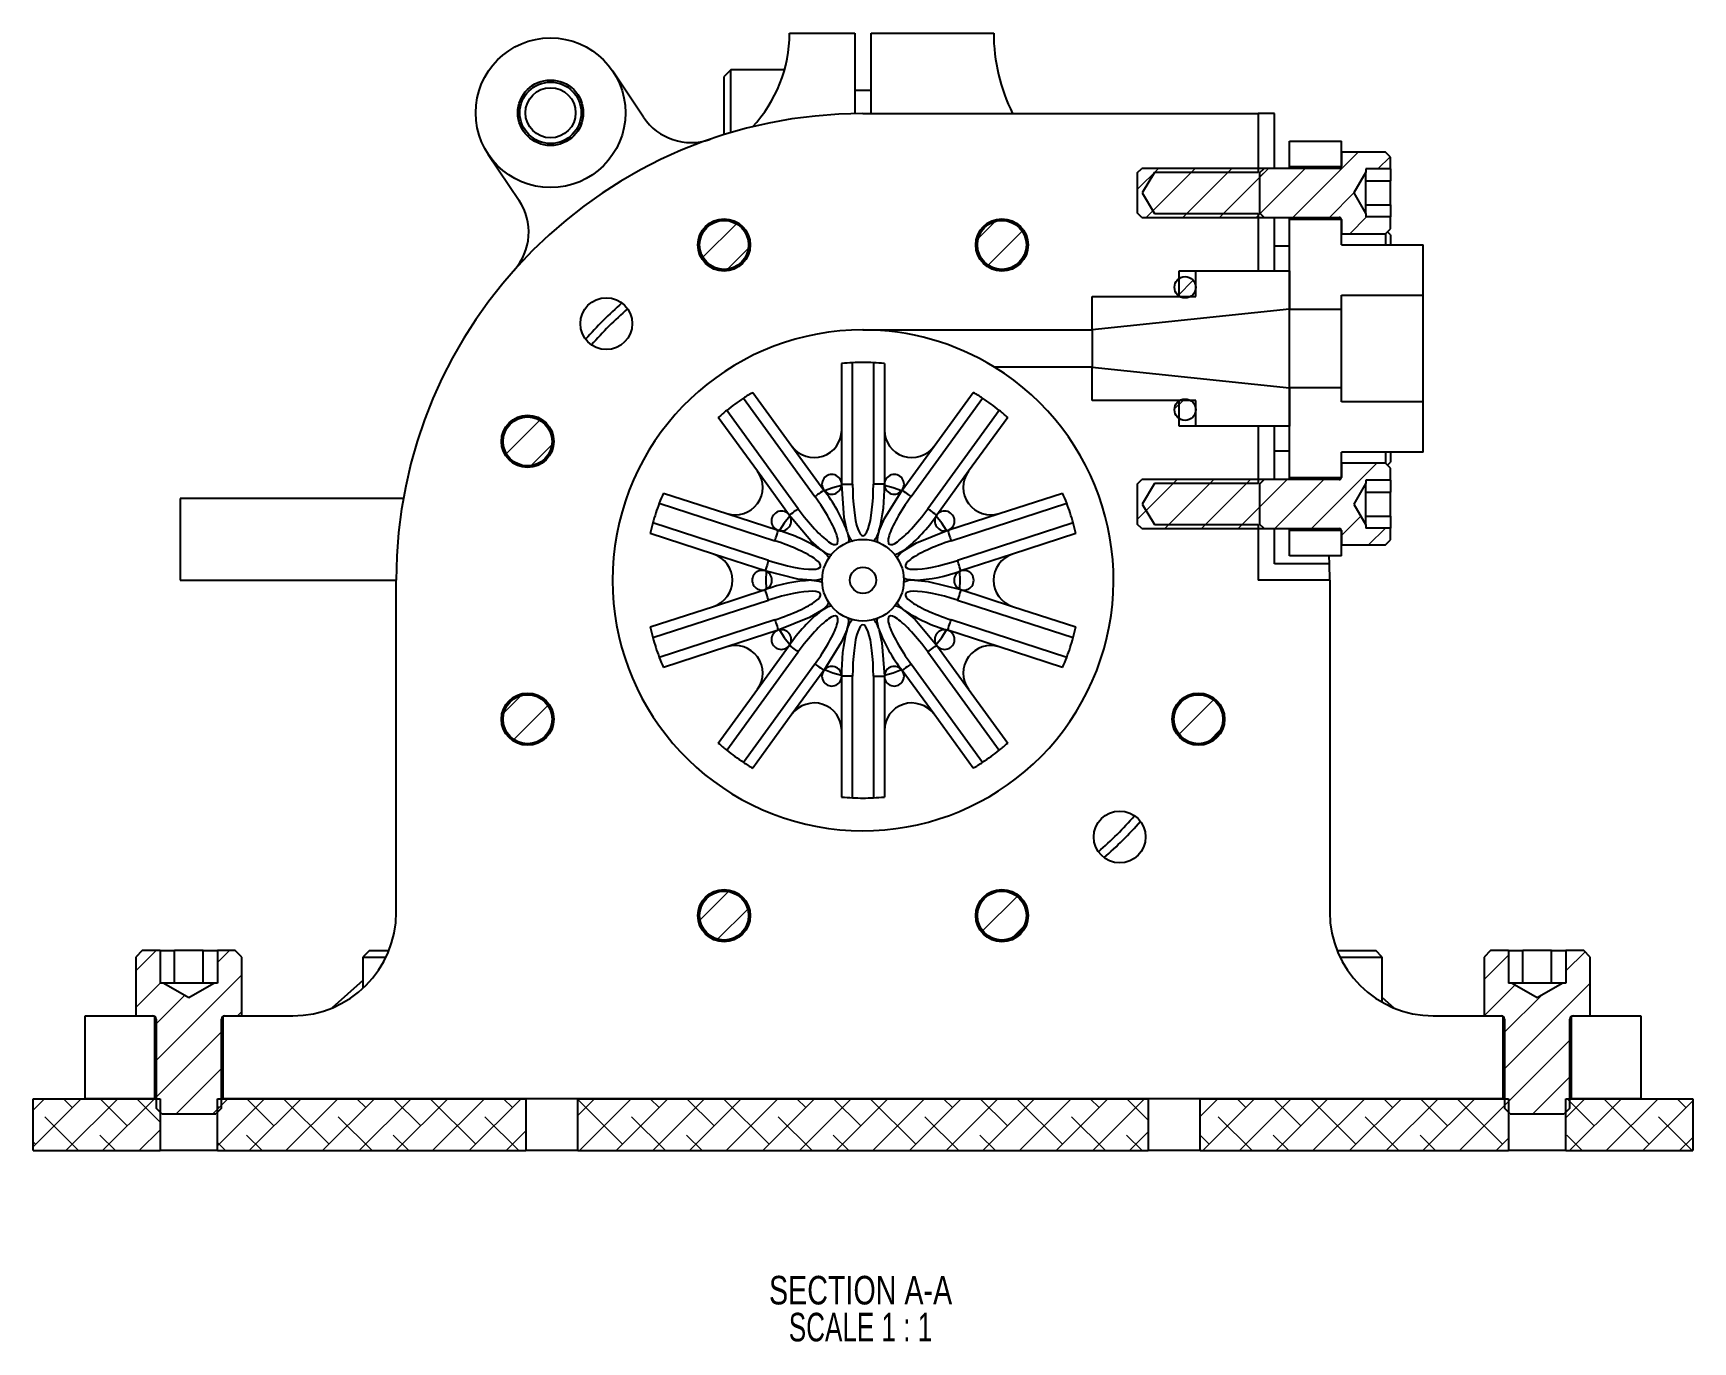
# Model space of a CAD drawing. Header units: inches. Extents: x -0.1 to 12.3, y 0.9 to 7.2.
# Drawn here: x 4.32 to 12.32, y 0.9 to 7.21 of the extents above; entities that cross this region are included whole.
import ezdxf

# ---------------------------------------------------------------- set-up
doc = ezdxf.new("R2010")
doc.units = ezdxf.units.IN
doc.header["$MEASUREMENT"] = 0
doc.styles.add('SLDTEXTSTYLE0', font='TXT', dxfattribs={"width": 0.75})
doc.styles.add('SLDTEXTSTYLE1', font='TXT', dxfattribs={"width": 0.681818})

# ---------------------------------------------------------------- blocks, each defined once
blk = doc.blocks.new('SW_NOTE_0')
at = {"color": 0, "linetype": 'Continuous', "lineweight": 18, "char_height": 0.137795, "attachment_point": 2}
for s, insert, style in [('SECTION A-A', (0.5576, 0.1776), 'SLDTEXTSTYLE0'), ('SCALE 1 : 1', (0.5571, -0.0005), 'SLDTEXTSTYLE1')]:
    blk.add_mtext(s, dxfattribs=dict(at, insert=insert, style=style))

msp = doc.modelspace()

# ---------------------------------------------------------------- hatches: boundary and pattern name
at = {"linetype": 'Continuous', "lineweight": 18}
h = msp.add_hatch(dxfattribs=at)
h.set_pattern_fill('ANSI31', style=0)
edge = h.paths.add_edge_path(flags=0)
edge.add_line((10.8378, 6.2462), (10.8615, 6.2698))
edge.add_line((10.8615, 6.2698), (10.8615, 6.3275))
edge.add_line((10.8615, 6.3275), (10.7433, 6.3275))
edge.add_line((10.7433, 6.3275), (10.7433, 6.343))
edge.add_line((10.7433, 6.343), (10.6856, 6.4431))
edge.add_line((10.6856, 6.4431), (10.7433, 6.5432))
edge.add_line((10.7433, 6.5432), (10.7433, 6.5586))
edge.add_line((10.7433, 6.5586), (10.8615, 6.5586))
edge.add_line((10.8615, 6.5586), (10.8615, 6.6163))
edge.add_line((10.8615, 6.6163), (10.8378, 6.6399))
edge.add_line((10.8378, 6.6399), (10.6252, 6.6399))
edge.add_line((10.6252, 6.6399), (10.6252, 6.571))
edge.add_arc((10.6154, 6.571), 0.00984, 270, 360, ccw=False)
edge.add_line((10.6154, 6.5612), (9.6628, 6.5612))
edge.add_line((9.6628, 6.5612), (9.641, 6.5394))
edge.add_line((9.641, 6.5394), (9.641, 6.3468))
edge.add_line((9.641, 6.3468), (9.6628, 6.325))
edge.add_line((9.6628, 6.325), (10.6154, 6.325))
edge.add_arc((10.6154, 6.3151), 0.00984, 0, 90, ccw=False)
edge.add_line((10.6252, 6.3151), (10.6252, 6.2462))
edge.add_line((10.6252, 6.2462), (10.8378, 6.2462))
h = msp.add_hatch(dxfattribs=at)
h.set_pattern_fill('ANSI31', style=0)
edge = h.paths.add_edge_path(flags=0)
edge.add_line((10.8378, 6.2462), (10.8615, 6.2698))
edge.add_line((10.8615, 6.2698), (10.8615, 6.3275))
edge.add_line((10.8615, 6.3275), (10.7433, 6.3275))
edge.add_line((10.7433, 6.3275), (10.7433, 6.343))
edge.add_line((10.7433, 6.343), (10.6856, 6.4431))
edge.add_line((10.6856, 6.4431), (10.7433, 6.5432))
edge.add_line((10.7433, 6.5432), (10.7433, 6.5586))
edge.add_line((10.7433, 6.5586), (10.8615, 6.5586))
edge.add_line((10.8615, 6.5586), (10.8615, 6.6163))
edge.add_line((10.8615, 6.6163), (10.8378, 6.6399))
edge.add_line((10.8378, 6.6399), (10.6252, 6.6399))
edge.add_line((10.6252, 6.6399), (10.6252, 6.571))
edge.add_arc((10.6154, 6.571), 0.00984, 270, 360, ccw=False)
edge.add_line((10.6154, 6.5612), (10.2534, 6.5612))
edge.add_line((10.2534, 6.5612), (10.2315, 6.5394))
edge.add_line((10.2315, 6.5394), (10.2315, 6.3468))
edge.add_line((10.2315, 6.3468), (10.2534, 6.325))
edge.add_line((10.2534, 6.325), (10.6154, 6.325))
edge.add_arc((10.6154, 6.3151), 0.00984, 0, 90, ccw=False)
edge.add_line((10.6252, 6.3151), (10.6252, 6.2462))
edge.add_line((10.6252, 6.2462), (10.8378, 6.2462))
h = msp.add_hatch(dxfattribs=at)
h.set_pattern_fill('ANSI31', style=0)
edge = h.paths.add_edge_path(flags=0)
edge.add_arc((7.6497, 6.1924), 0.1181, 0, 360)
h = msp.add_hatch(dxfattribs=at)
h.set_pattern_fill('ANSI31', style=0)
edge = h.paths.add_edge_path(flags=0)
edge.add_arc((8.9891, 6.1924), 0.1181, 0, 360)
h = msp.add_hatch(dxfattribs=at)
h.set_pattern_fill('ANSI31', style=0)
edge = h.paths.add_edge_path(flags=0)
edge.add_arc((9.8723, 5.9881), 0.0515, 0, 360)
h = msp.add_hatch(dxfattribs=at)
h.set_pattern_fill('ANSI31', style=0)
edge = h.paths.add_edge_path(flags=0)
edge.add_arc((9.8723, 5.3981), 0.0515, 0, 360)
h = msp.add_hatch(dxfattribs=at)
h.set_pattern_fill('ANSI31', style=0)
edge = h.paths.add_edge_path(flags=0)
edge.add_arc((6.7026, 5.2453), 0.1181, 0, 360)
h = msp.add_hatch(dxfattribs=at)
h.set_pattern_fill('ANSI31', style=0)
edge = h.paths.add_edge_path(flags=0)
edge.add_line((10.8378, 4.7462), (10.8615, 4.7698))
edge.add_line((10.8615, 4.7698), (10.8615, 4.8275))
edge.add_line((10.8615, 4.8275), (10.7433, 4.8275))
edge.add_line((10.7433, 4.8275), (10.7433, 4.843))
edge.add_line((10.7433, 4.843), (10.6856, 4.9431))
edge.add_line((10.6856, 4.9431), (10.7433, 5.0432))
edge.add_line((10.7433, 5.0432), (10.7433, 5.0586))
edge.add_line((10.7433, 5.0586), (10.8615, 5.0586))
edge.add_line((10.8615, 5.0586), (10.8615, 5.1163))
edge.add_line((10.8615, 5.1163), (10.8378, 5.1399))
edge.add_line((10.8378, 5.1399), (10.6252, 5.1399))
edge.add_line((10.6252, 5.1399), (10.6252, 5.071))
edge.add_arc((10.6154, 5.071), 0.00984, 270, 360, ccw=False)
edge.add_line((10.6154, 5.0612), (9.6628, 5.0612))
edge.add_line((9.6628, 5.0612), (9.641, 5.0394))
edge.add_line((9.641, 5.0394), (9.641, 4.8468))
edge.add_line((9.641, 4.8468), (9.6628, 4.825))
edge.add_line((9.6628, 4.825), (10.6154, 4.825))
edge.add_arc((10.6154, 4.8151), 0.00984, 0, 90, ccw=False)
edge.add_line((10.6252, 4.8151), (10.6252, 4.7462))
edge.add_line((10.6252, 4.7462), (10.8378, 4.7462))
h = msp.add_hatch(dxfattribs=at)
h.set_pattern_fill('ANSI31', style=0)
edge = h.paths.add_edge_path(flags=0)
edge.add_line((10.8378, 4.7462), (10.8615, 4.7698))
edge.add_line((10.8615, 4.7698), (10.8615, 4.8275))
edge.add_line((10.8615, 4.8275), (10.7433, 4.8275))
edge.add_line((10.7433, 4.8275), (10.7433, 4.843))
edge.add_line((10.7433, 4.843), (10.6856, 4.9431))
edge.add_line((10.6856, 4.9431), (10.7433, 5.0432))
edge.add_line((10.7433, 5.0432), (10.7433, 5.0586))
edge.add_line((10.7433, 5.0586), (10.8615, 5.0586))
edge.add_line((10.8615, 5.0586), (10.8615, 5.1163))
edge.add_line((10.8615, 5.1163), (10.8378, 5.1399))
edge.add_line((10.8378, 5.1399), (10.6252, 5.1399))
edge.add_line((10.6252, 5.1399), (10.6252, 5.071))
edge.add_arc((10.6154, 5.071), 0.00984, 270, 360, ccw=False)
edge.add_line((10.6154, 5.0612), (10.2534, 5.0612))
edge.add_line((10.2534, 5.0612), (10.2315, 5.0394))
edge.add_line((10.2315, 5.0394), (10.2315, 4.8468))
edge.add_line((10.2315, 4.8468), (10.2534, 4.825))
edge.add_line((10.2534, 4.825), (10.6154, 4.825))
edge.add_arc((10.6154, 4.8151), 0.00984, 0, 90, ccw=False)
edge.add_line((10.6252, 4.8151), (10.6252, 4.7462))
edge.add_line((10.6252, 4.7462), (10.8378, 4.7462))
h = msp.add_hatch(dxfattribs=at)
h.set_pattern_fill('ANSI31', style=0)
edge = h.paths.add_edge_path(flags=0)
edge.add_arc((6.7026, 3.9059), 0.1181, 0, 360)
h = msp.add_hatch(dxfattribs=at)
h.set_pattern_fill('ANSI31', style=0)
edge = h.paths.add_edge_path(flags=0)
edge.add_arc((9.9362, 3.9059), 0.1181, 0, 360)
h = msp.add_hatch(dxfattribs=at)
h.set_pattern_fill('ANSI31', style=0)
edge = h.paths.add_edge_path(flags=0)
edge.add_arc((7.6497, 2.9588), 0.1181, 0, 360)
h = msp.add_hatch(dxfattribs=at)
h.set_pattern_fill('ANSI31', style=0)
edge = h.paths.add_edge_path(flags=0)
edge.add_arc((8.9891, 2.9588), 0.1181, 0, 360)
h = msp.add_hatch(dxfattribs=at)
h.set_pattern_fill('ANSI31', style=0)
edge = h.paths.add_edge_path(flags=0)
edge.add_line((5.3253, 2.759), (5.2938, 2.7905))
edge.add_line((5.2938, 2.7905), (5.208, 2.7905))
edge.add_line((5.208, 2.7905), (5.208, 2.6331))
edge.add_line((5.208, 2.6331), (5.1894, 2.6331))
edge.add_line((5.1894, 2.6331), (5.0694, 2.5638))
edge.add_line((5.0694, 2.5638), (4.9494, 2.6331))
edge.add_line((4.9494, 2.6331), (4.9309, 2.6331))
edge.add_line((4.9309, 2.6331), (4.9309, 2.7905))
edge.add_line((4.9309, 2.7905), (4.845, 2.7905))
edge.add_line((4.845, 2.7905), (4.8135, 2.759))
edge.add_line((4.8135, 2.759), (4.8135, 2.4756))
edge.add_line((4.8135, 2.4756), (4.8962, 2.4756))
edge.add_arc((4.8962, 2.4598), 0.0157, 0, 90, ccw=False)
edge.add_line((4.9119, 2.4598), (4.9119, 2.0303))
edge.add_line((4.9119, 2.0303), (4.9391, 2.0031))
edge.add_line((4.9391, 2.0031), (5.1997, 2.0031))
edge.add_line((5.1997, 2.0031), (5.2269, 2.0303))
edge.add_line((5.2269, 2.0303), (5.2269, 2.4598))
edge.add_arc((5.2427, 2.4598), 0.0157, 90, 180, ccw=False)
edge.add_line((5.2427, 2.4756), (5.3253, 2.4756))
edge.add_line((5.3253, 2.4756), (5.3253, 2.759))
h = msp.add_hatch(dxfattribs=at)
h.set_pattern_fill('ANSI31', style=0)
edge = h.paths.add_edge_path(flags=0)
edge.add_line((11.8253, 2.759), (11.7938, 2.7905))
edge.add_line((11.7938, 2.7905), (11.708, 2.7905))
edge.add_line((11.708, 2.7905), (11.708, 2.6331))
edge.add_line((11.708, 2.6331), (11.6894, 2.6331))
edge.add_line((11.6894, 2.6331), (11.5694, 2.5638))
edge.add_line((11.5694, 2.5638), (11.4494, 2.6331))
edge.add_line((11.4494, 2.6331), (11.4309, 2.6331))
edge.add_line((11.4309, 2.6331), (11.4309, 2.7905))
edge.add_line((11.4309, 2.7905), (11.345, 2.7905))
edge.add_line((11.345, 2.7905), (11.3135, 2.759))
edge.add_line((11.3135, 2.759), (11.3135, 2.4756))
edge.add_line((11.3135, 2.4756), (11.3962, 2.4756))
edge.add_arc((11.3962, 2.4598), 0.0157, 0, 90, ccw=False)
edge.add_line((11.4119, 2.4598), (11.4119, 2.0303))
edge.add_line((11.4119, 2.0303), (11.4391, 2.0031))
edge.add_line((11.4391, 2.0031), (11.6997, 2.0031))
edge.add_line((11.6997, 2.0031), (11.7269, 2.0303))
edge.add_line((11.7269, 2.0303), (11.7269, 2.4598))
edge.add_arc((11.7427, 2.4598), 0.0157, 90, 180, ccw=False)
edge.add_line((11.7427, 2.4756), (11.8253, 2.4756))
edge.add_line((11.8253, 2.4756), (11.8253, 2.759))
h = msp.add_hatch(dxfattribs=at)
h.set_pattern_fill('ANSI38', style=0)
h.paths.add_polyline_path([(4.3194, 2.0756), (4.3194, 1.8256), (4.9316, 1.8256), (4.9316, 2.0756)], flags=0)
h = msp.add_hatch(dxfattribs=at)
h.set_pattern_fill('ANSI38', style=0)
h.paths.add_polyline_path([(6.6944, 1.8256), (6.6944, 2.0756), (5.2072, 2.0756), (5.2072, 1.8256)], flags=0)
h = msp.add_hatch(dxfattribs=at)
h.set_pattern_fill('ANSI38', style=0)
h.paths.add_polyline_path([(9.6944, 1.8256), (9.6944, 2.0756), (6.9444, 2.0756), (6.9444, 1.8256)], flags=0)
h = msp.add_hatch(dxfattribs=at)
h.set_pattern_fill('ANSI38', style=0)
h.paths.add_polyline_path([(9.9444, 2.0756), (9.9444, 1.8256), (11.4316, 1.8256), (11.4316, 2.0756)], flags=0)
h = msp.add_hatch(dxfattribs=at)
h.set_pattern_fill('ANSI38', style=0)
h.paths.add_polyline_path([(12.3194, 1.8256), (12.3194, 2.0756), (11.7072, 2.0756), (11.7072, 1.8256)], flags=0)

# ---------------------------------------------------------------- linework, layer by layer
at = {"color": 7, "linetype": 'Continuous', "lineweight": 25}
for p, q in [((7.9651, 7.2134), (8.2801, 7.2134)), ((8.2801, 7.2134), (8.2801, 6.8252)), ((8.3588, 6.8256), (8.3588, 7.2134)), ((8.3588, 7.2134), (8.9494, 7.2134)), ((7.2617, 6.8083), (7.1134, 7.0301)), ((7.6817, 7.036), (7.6502, 7.0045)), ((7.6502, 6.7801), (7.6502, 7.0045)), ((7.9409, 7.036), (7.6817, 7.036)), ((7.6817, 6.7333), (7.6817, 7.036)), ((8.3588, 6.9376), (8.2801, 6.9376)), ((8.3194, 6.8256), (10.2238, 6.8256)), ((10.2238, 6.8256), (10.2238, 6.5415)), ((10.3025, 6.8256), (10.2238, 6.8256)), ((10.3025, 6.5612), (10.3025, 6.8256)), ((7.6502, 6.7237), (7.6502, 6.7801)), ((10.3752, 6.6931), (10.6252, 6.6931)), ((10.3752, 6.5691), (10.3752, 6.6931)), ((10.6252, 6.5691), (10.6252, 6.6931)), ((6.5132, 6.6291), (6.6615, 6.4072)), ((9.641, 6.5394), (9.6628, 6.5612)), ((10.6154, 6.5612), (9.6628, 6.5612)), ((10.2315, 6.5394), (10.2534, 6.5612)), ((10.6154, 6.5612), (10.2534, 6.5612)), ((10.6252, 6.5691), (10.3752, 6.5691)), ((10.3752, 6.5612), (10.3752, 6.5691)), ((10.6252, 6.6399), (10.6252, 6.571)), ((10.8378, 6.6399), (10.6252, 6.6399)), ((10.8615, 6.6163), (10.8378, 6.6399)), ((10.8615, 6.5586), (10.8615, 6.6163)), ((9.641, 6.5394), (9.641, 6.3468)), ((9.7238, 6.5415), (9.6647, 6.4431)), ((10.2238, 6.5415), (9.7238, 6.5415)), ((10.2315, 6.5394), (10.2315, 6.3468)), ((10.7433, 6.5432), (10.6856, 6.4431)), ((10.8615, 6.5586), (10.7433, 6.5586)), ((10.7433, 6.5586), (10.7433, 6.5432)), ((10.7433, 6.5297), (10.7433, 6.5432)), ((10.7433, 6.4431), (10.7433, 6.5297)), ((10.7433, 6.5009), (10.8615, 6.5009)), ((10.8615, 6.5586), (10.8615, 6.5009)), ((10.8615, 6.3853), (10.8615, 6.5009)), ((9.6647, 6.4431), (9.7238, 6.3447)), ((10.6856, 6.4431), (10.7433, 6.343)), ((10.7433, 6.3564), (10.7433, 6.4431)), ((9.6628, 6.325), (9.641, 6.3468)), ((9.6628, 6.325), (10.6154, 6.325)), ((9.7238, 6.3447), (10.2238, 6.3447)), ((10.2238, 6.3447), (10.2238, 6.0681)), ((10.2534, 6.325), (10.2315, 6.3468)), ((10.2534, 6.325), (10.6154, 6.325)), ((10.3025, 6.0681), (10.3025, 6.325)), ((10.3752, 6.3171), (10.3752, 6.325)), ((10.7433, 6.3853), (10.8615, 6.3853)), ((10.7433, 6.343), (10.7433, 6.3564)), ((10.7433, 6.343), (10.7433, 6.3275)), ((10.8615, 6.3275), (10.7433, 6.3275)), ((10.8615, 6.3853), (10.8615, 6.3275)), ((10.8615, 6.2698), (10.8615, 6.3275)), ((10.3752, 6.3171), (10.6252, 6.3171)), ((10.3752, 5.8831), (10.3752, 6.3171)), ((10.6252, 6.1931), (10.6252, 6.3171)), ((10.6252, 6.3151), (10.6252, 6.2462)), ((10.6252, 6.2462), (10.8378, 6.2462)), ((10.8378, 6.2462), (10.8615, 6.2698)), ((10.8378, 6.2462), (10.8378, 6.1931)), ((10.8615, 6.2413), (10.8472, 6.2556)), ((10.8615, 6.2413), (10.8472, 6.2556)), ((10.8615, 6.2413), (10.8615, 6.1931)), ((10.3752, 6.1862), (10.3025, 6.1862)), ((10.3752, 6.1862), (10.3025, 6.1862)), ((10.6252, 6.1931), (11.0189, 6.1931)), ((11.0189, 5.9509), (11.0189, 6.1931)), ((9.8438, 6.0681), (10.2238, 6.0681)), ((9.8438, 5.9431), (9.8438, 6.0681)), ((9.9238, 6.0681), (10.3752, 6.0681)), ((9.9238, 5.9431), (9.9238, 6.0681)), ((10.3752, 6.0681), (10.3752, 5.8831)), ((9.4238, 5.9431), (9.9238, 5.9431)), ((9.4238, 5.7831), (9.4238, 5.9431)), ((9.4238, 5.9431), (9.8438, 5.9431)), ((10.6252, 5.9509), (11.0189, 5.9509)), ((10.6252, 5.8831), (10.6252, 5.9509)), ((11.0189, 5.4353), (11.0189, 5.9509)), ((10.3752, 5.8831), (9.4238, 5.7831)), ((10.3752, 5.8831), (10.6252, 5.8831)), ((10.3752, 5.5031), (10.3752, 5.8831)), ((10.6252, 5.5031), (10.6252, 5.8831)), ((8.3194, 5.7831), (9.4238, 5.7831)), ((9.4238, 5.7831), (9.4238, 5.6031)), ((8.2166, 5.2996), (8.2166, 5.6205)), ((8.2694, 5.0383), (8.2694, 5.6244)), ((8.3694, 5.6244), (8.3694, 5.0383)), ((8.4223, 5.6205), (8.4223, 5.2996)), ((9.4238, 5.6031), (8.9537, 5.6031)), ((9.4238, 5.4431), (9.4238, 5.6031)), ((9.4238, 5.6031), (10.3752, 5.5031)), ((7.7434, 5.4535), (8.0879, 4.9793)), ((7.7884, 5.4814), (7.9771, 5.2218)), ((8.5509, 4.9793), (8.8954, 5.4535)), ((8.6618, 5.2218), (8.8504, 5.4814)), ((9.9238, 5.4431), (9.4238, 5.4431)), ((9.8438, 5.4431), (9.4238, 5.4431)), ((9.8438, 5.3181), (9.8438, 5.4431)), ((9.9238, 5.3181), (9.9238, 5.4431)), ((10.6252, 5.5031), (10.3752, 5.5031)), ((10.3752, 5.0691), (10.3752, 5.5031)), ((10.3752, 5.5031), (10.3752, 5.3181)), ((10.6252, 5.4353), (10.6252, 5.5031)), ((7.8106, 5.1009), (7.622, 5.3605)), ((8.007, 4.9205), (7.6625, 5.3947)), ((8.9763, 5.3947), (8.6318, 4.9205)), ((9.0169, 5.3605), (8.8282, 5.1009)), ((11.0189, 5.4353), (10.6252, 5.4353)), ((11.0189, 5.1931), (11.0189, 5.4353)), ((8.2166, 5.0383), (8.2166, 5.2996)), ((8.4223, 5.2996), (8.4223, 5.0383)), ((10.2238, 5.3181), (9.8438, 5.3181)), ((10.3752, 5.3181), (9.9238, 5.3181)), ((10.2238, 5.3181), (10.2238, 5.0415)), ((10.3025, 5.0612), (10.3025, 5.3181)), ((7.9771, 5.2218), (8.1307, 5.0104)), ((8.5082, 5.0104), (8.6618, 5.2218)), ((10.3025, 5.2), (10.3752, 5.2)), ((10.3025, 5.2), (10.3752, 5.2)), ((11.0189, 5.1931), (10.6252, 5.1931)), ((10.6252, 5.0691), (10.6252, 5.1931)), ((10.6252, 5.1399), (10.6252, 5.071)), ((10.8378, 5.1399), (10.6252, 5.1399)), ((10.8378, 5.1931), (10.8378, 5.1399)), ((10.8615, 5.1163), (10.8378, 5.1399)), ((10.8472, 5.1306), (10.8615, 5.1448)), ((10.8472, 5.1306), (10.8615, 5.1448)), ((10.8615, 5.1931), (10.8615, 5.1448)), ((7.9642, 4.8894), (7.8106, 5.1009)), ((8.8282, 5.1009), (8.6746, 4.8894)), ((9.641, 5.0394), (9.6628, 5.0612)), ((10.6154, 5.0612), (9.6628, 5.0612)), ((9.7238, 5.0415), (9.6647, 4.9431)), ((10.2238, 5.0415), (9.7238, 5.0415)), ((10.2315, 5.0394), (10.2534, 5.0612)), ((10.6154, 5.0612), (10.2534, 5.0612)), ((10.6252, 5.0691), (10.3752, 5.0691)), ((10.3752, 5.0612), (10.3752, 5.0691)), ((10.7433, 5.0432), (10.6856, 4.9431)), ((10.8615, 5.0586), (10.7433, 5.0586)), ((10.7433, 5.0586), (10.7433, 5.0432)), ((10.7433, 5.0297), (10.7433, 5.0432)), ((10.8615, 5.0586), (10.8615, 5.1163)), ((10.8615, 5.0586), (10.8615, 5.0009)), ((5.0281, 4.9693), (5.0281, 4.5756)), ((6.1041, 4.9693), (5.0281, 4.9693)), ((7.3574, 4.9963), (7.6626, 4.8972)), ((8.2166, 5.0383), (8.2694, 5.0383)), ((8.4223, 5.0383), (8.3694, 5.0383)), ((8.9762, 4.8972), (9.2814, 4.9963)), ((9.641, 5.0394), (9.641, 4.8468)), ((10.2315, 5.0394), (10.2315, 4.8468)), ((10.7433, 4.9431), (10.7433, 5.0297)), ((10.7433, 5.0009), (10.8615, 5.0009)), ((10.8615, 4.8853), (10.8615, 5.0009)), ((7.3374, 4.9472), (7.8948, 4.7661)), ((7.6626, 4.8972), (7.9112, 4.8164)), ((8.7277, 4.8164), (8.9762, 4.8972)), ((8.744, 4.7661), (9.3014, 4.9472)), ((9.6647, 4.9431), (9.7238, 4.8447)), ((10.6856, 4.9431), (10.7433, 4.843)), ((10.7433, 4.8564), (10.7433, 4.9431)), ((10.7433, 4.8853), (10.8615, 4.8853)), ((10.8615, 4.8853), (10.8615, 4.8275)), ((7.599, 4.7015), (7.2938, 4.8006)), ((7.8639, 4.671), (7.3065, 4.8521)), ((9.3324, 4.8521), (8.7749, 4.671)), ((9.345, 4.8006), (9.0398, 4.7015)), ((9.6628, 4.825), (9.641, 4.8468)), ((9.6628, 4.825), (10.6154, 4.825)), ((9.7238, 4.8447), (10.2238, 4.8447)), ((10.2238, 4.8447), (10.2238, 4.5756)), ((10.2534, 4.825), (10.2315, 4.8468)), ((10.2534, 4.825), (10.6154, 4.825)), ((10.3025, 4.6543), (10.3025, 4.825)), ((10.3752, 4.8171), (10.3752, 4.825)), ((10.3752, 4.8171), (10.6252, 4.8171)), ((10.3752, 4.6931), (10.3752, 4.8171)), ((10.6252, 4.6931), (10.6252, 4.8171)), ((10.6252, 4.8151), (10.6252, 4.7462)), ((10.7433, 4.843), (10.7433, 4.8564)), ((10.7433, 4.843), (10.7433, 4.8275)), ((10.8615, 4.8275), (10.7433, 4.8275)), ((10.8615, 4.7698), (10.8615, 4.8275)), ((10.6252, 4.7462), (10.8378, 4.7462)), ((10.8378, 4.7462), (10.8615, 4.7698)), ((7.8476, 4.6207), (7.599, 4.7015)), ((9.0398, 4.7015), (8.7913, 4.6207)), ((10.568, 4.6543), (10.3025, 4.6543)), ((10.6252, 4.6931), (10.3752, 4.6931)), ((10.568, 4.6543), (10.5664, 4.6931)), ((10.5694, 4.5756), (10.568, 4.6543)), ((5.0281, 4.5756), (6.0694, 4.5756)), ((6.0694, 2.9756), (6.0694, 4.5756)), ((10.5694, 4.5756), (10.2238, 4.5756)), ((10.5694, 4.5756), (10.5694, 2.9756)), ((7.3065, 4.299), (7.8639, 4.4801)), ((7.599, 4.4497), (7.8476, 4.5304)), ((8.7749, 4.4801), (9.3324, 4.299)), ((8.7913, 4.5304), (9.0398, 4.4497)), ((7.2938, 4.3505), (7.599, 4.4497)), ((9.0398, 4.4497), (9.345, 4.3505)), ((7.8948, 4.385), (7.3374, 4.2039)), ((7.9112, 4.3348), (7.6626, 4.254)), ((8.9762, 4.254), (8.7277, 4.3348)), ((9.3014, 4.2039), (8.744, 4.385)), ((7.6626, 4.254), (7.3574, 4.1548)), ((7.8106, 4.0503), (7.9642, 4.2617)), ((8.6746, 4.2617), (8.8282, 4.0503)), ((9.2814, 4.1548), (8.9762, 4.254)), ((7.6625, 3.7565), (8.007, 4.2306)), ((8.0879, 4.1719), (7.7434, 3.6977)), ((8.8954, 3.6977), (8.5509, 4.1719)), ((8.6318, 4.2306), (8.9763, 3.7565)), ((8.1307, 4.1408), (7.9771, 3.9293)), ((8.2694, 4.1129), (8.2166, 4.1129)), ((8.2166, 3.8515), (8.2166, 4.1129)), ((8.2694, 3.5268), (8.2694, 4.1129)), ((8.3694, 4.1129), (8.3694, 3.5268)), ((8.3694, 4.1129), (8.4223, 4.1129)), ((8.4223, 4.1129), (8.4223, 3.8515)), ((8.6618, 3.9293), (8.5082, 4.1408)), ((7.622, 3.7907), (7.8106, 4.0503)), ((8.8282, 4.0503), (9.0169, 3.7907)), ((7.9771, 3.9293), (7.7884, 3.6697)), ((8.8504, 3.6697), (8.6618, 3.9293)), ((8.2166, 3.5306), (8.2166, 3.8515)), ((8.4223, 3.8515), (8.4223, 3.5306)), ((4.845, 2.7905), (4.8135, 2.759)), ((4.8135, 2.759), (4.8135, 2.4756)), ((4.9309, 2.7905), (4.845, 2.7905)), ((4.9309, 2.7905), (4.9309, 2.6331)), ((4.9309, 2.7905), (5.0002, 2.7905)), ((5.0002, 2.6331), (5.0002, 2.7905)), ((5.1387, 2.7905), (5.0002, 2.7905)), ((5.1387, 2.6331), (5.1387, 2.7905)), ((5.1387, 2.7905), (5.208, 2.7905)), ((5.208, 2.7905), (5.208, 2.6331)), ((5.2938, 2.7905), (5.208, 2.7905)), ((5.3253, 2.759), (5.2938, 2.7905)), ((5.3253, 2.4756), (5.3253, 2.759)), ((5.9406, 2.7905), (5.9091, 2.759)), ((5.9091, 2.759), (5.9091, 2.6087)), ((5.9091, 2.759), (6.0201, 2.759)), ((5.9406, 2.7905), (6.0339, 2.7905)), ((10.6049, 2.7905), (10.7908, 2.7905)), ((10.6187, 2.759), (10.8223, 2.759)), ((10.8223, 2.759), (10.7908, 2.7905)), ((10.8223, 2.5409), (10.8223, 2.759)), ((11.345, 2.7905), (11.3135, 2.759)), ((11.3135, 2.759), (11.3135, 2.4756)), ((11.4309, 2.7905), (11.345, 2.7905)), ((11.4309, 2.7905), (11.4309, 2.6331)), ((11.4309, 2.7905), (11.5002, 2.7905)), ((11.5002, 2.6331), (11.5002, 2.7905)), ((11.6387, 2.7905), (11.5002, 2.7905)), ((11.6387, 2.6331), (11.6387, 2.7905)), ((11.6387, 2.7905), (11.708, 2.7905)), ((11.708, 2.7905), (11.708, 2.6331)), ((11.7938, 2.7905), (11.708, 2.7905)), ((11.8253, 2.759), (11.7938, 2.7905)), ((11.8253, 2.4756), (11.8253, 2.759)), ((5.9091, 2.6462), (5.7608, 2.5136)), ((4.9494, 2.6331), (4.9309, 2.6331)), ((4.9494, 2.6331), (5.0694, 2.5638)), ((4.9655, 2.6331), (4.9494, 2.6331)), ((5.0694, 2.6331), (4.9655, 2.6331)), ((5.0694, 2.5638), (5.1894, 2.6331)), ((5.1733, 2.6331), (5.0694, 2.6331)), ((5.1894, 2.6331), (5.1733, 2.6331)), ((5.208, 2.6331), (5.1894, 2.6331)), ((10.8223, 2.5635), (10.8781, 2.5136)), ((11.4494, 2.6331), (11.4309, 2.6331)), ((11.4494, 2.6331), (11.5694, 2.5638)), ((11.4655, 2.6331), (11.4494, 2.6331)), ((11.5694, 2.6331), (11.4655, 2.6331)), ((11.5694, 2.5638), (11.6894, 2.6331)), ((11.6733, 2.6331), (11.5694, 2.6331)), ((11.6894, 2.6331), (11.6733, 2.6331)), ((11.708, 2.6331), (11.6894, 2.6331)), ((4.5694, 2.0756), (4.5694, 2.4756)), ((4.5694, 2.4756), (4.9041, 2.4756)), ((4.8135, 2.4756), (4.8962, 2.4756)), ((4.9041, 2.4756), (4.9041, 2.0756)), ((4.9119, 2.4598), (4.9119, 2.0303)), ((5.2269, 2.0303), (5.2269, 2.4598)), ((5.2348, 2.0756), (5.2348, 2.4756)), ((5.2348, 2.4756), (5.5694, 2.4756)), ((5.2427, 2.4756), (5.3253, 2.4756)), ((5.3253, 2.4756), (5.5708, 2.4756)), ((11.068, 2.4756), (11.3135, 2.4756)), ((11.0694, 2.4756), (11.4041, 2.4756)), ((11.3135, 2.4756), (11.3962, 2.4756)), ((11.4041, 2.4756), (11.4041, 2.0756)), ((11.4119, 2.4598), (11.4119, 2.0303)), ((11.7269, 2.0303), (11.7269, 2.4598)), ((11.7348, 2.0756), (11.7348, 2.4756)), ((11.7348, 2.4756), (12.0694, 2.4756)), ((11.7427, 2.4756), (11.8253, 2.4756)), ((12.0694, 2.4756), (12.0694, 2.0756)), ((4.3194, 1.8256), (4.3194, 2.0756)), ((4.3194, 2.0756), (4.9316, 2.0756)), ((4.9041, 2.0756), (4.5694, 2.0756)), ((4.9391, 2.0031), (4.9119, 2.0303)), ((4.9316, 2.0756), (4.9316, 1.8256)), ((4.9391, 2.0031), (5.1997, 2.0031)), ((5.2269, 2.0303), (5.1997, 2.0031)), ((5.2072, 1.8256), (5.2072, 2.0756)), ((5.2072, 2.0756), (6.6944, 2.0756)), ((11.4041, 2.0756), (5.2348, 2.0756)), ((6.6944, 2.0756), (6.6944, 1.8256)), ((6.9444, 1.8256), (6.9444, 2.0756)), ((6.9444, 2.0756), (9.6944, 2.0756)), ((9.6944, 2.0756), (9.6944, 1.8256)), ((9.9444, 1.8256), (9.9444, 2.0756)), ((9.9444, 2.0756), (11.4316, 2.0756)), ((11.4391, 2.0031), (11.4119, 2.0303)), ((11.4316, 2.0756), (11.4316, 1.8256)), ((11.4391, 2.0031), (11.6997, 2.0031)), ((11.7269, 2.0303), (11.6997, 2.0031)), ((11.7072, 1.8256), (11.7072, 2.0756)), ((11.7072, 2.0756), (12.3194, 2.0756)), ((12.0694, 2.0756), (11.7348, 2.0756)), ((12.3194, 2.0756), (12.3194, 1.8256)), ((4.3194, 1.8256), (4.9316, 1.8256)), ((5.2072, 1.8256), (4.9316, 1.8256)), ((5.2072, 1.8256), (6.6944, 1.8256)), ((6.9444, 1.8256), (6.6944, 1.8256)), ((6.9444, 1.8256), (9.6944, 1.8256)), ((9.9444, 1.8256), (9.6944, 1.8256)), ((9.9444, 1.8256), (11.4316, 1.8256)), ((11.7072, 1.8256), (11.4316, 1.8256)), ((11.7072, 1.8256), (12.3194, 1.8256))]:
    msp.add_line(p, q, dxfattribs=at)
at = {"color": 7, "linetype": 'Continuous', "lineweight": 25, "flags": 128}
for points in [[(8.1307, 5.0104), (8.1223, 5.0043), (8.1143, 4.9985), (8.1069, 4.9931), (8.1004, 4.9884), (8.0951, 4.9845), (8.0912, 4.9817), (8.0887, 4.9799), (8.0879, 4.9793)], [(8.2162, 5.0328), (8.1746, 5.0214), (8.1341, 5.0062)], [(8.2428, 4.8115), (8.2279, 4.8767), (8.2166, 5.0383)], [(8.3961, 4.8115), (8.4224, 4.873), (8.5082, 5.0104)], [(8.5047, 5.0062), (8.4643, 5.0214), (8.4226, 5.0328)], [(8.5082, 5.0104), (8.5165, 5.0043), (8.5245, 4.9985), (8.5319, 4.9931), (8.5384, 4.9884), (8.5437, 4.9845), (8.5477, 4.9817), (8.5501, 4.9799), (8.5509, 4.9793)], [(7.9672, 4.8849), (7.9402, 4.8511), (7.9164, 4.815)], [(7.9642, 4.8894), (7.9726, 4.8955), (7.9806, 4.9013), (7.988, 4.9067), (7.9945, 4.9114), (7.9998, 4.9153), (8.0037, 4.9182), (8.0062, 4.9199), (8.007, 4.9205)], [(8.1187, 4.7214), (8.0684, 4.7654), (7.9642, 4.8894)], [(8.6746, 4.8894), (8.6663, 4.8955), (8.6582, 4.9013), (8.6509, 4.9067), (8.6444, 4.9114), (8.6391, 4.9153), (8.6351, 4.9182), (8.6327, 4.9199), (8.6318, 4.9205)], [(8.7224, 4.815), (8.6987, 4.8511), (8.6717, 4.8849)], [(7.8948, 4.7661), (7.8951, 4.7671), (7.8961, 4.7699), (7.8976, 4.7746), (7.8996, 4.7808), (7.9021, 4.7885), (7.9049, 4.7972), (7.908, 4.8066), (7.9112, 4.8164)], [(8.5201, 4.7214), (8.5775, 4.7556), (8.7277, 4.8164)], [(8.7277, 4.8164), (8.7309, 4.8066), (8.7339, 4.7972), (8.7368, 4.7885), (8.7392, 4.7808), (8.7413, 4.7746), (8.7428, 4.7699), (8.7437, 4.7671), (8.744, 4.7661)], [(7.8639, 4.671), (7.8636, 4.67), (7.8627, 4.6672), (7.8612, 4.6625), (7.8591, 4.6563), (7.8567, 4.6487), (7.8538, 4.64), (7.8508, 4.6305), (7.8476, 4.6207)], [(8.7913, 4.6207), (8.7881, 4.6305), (8.785, 4.64), (8.7822, 4.6487), (8.7797, 4.6563), (8.7777, 4.6625), (8.7762, 4.6672), (8.7752, 4.67), (8.7749, 4.671)], [(8.0713, 4.5756), (8.0048, 4.5816), (7.8476, 4.6207)], [(7.8527, 4.6187), (7.8507, 4.5756), (7.8527, 4.5324)], [(8.5675, 4.5756), (8.6341, 4.5695), (8.7913, 4.5304)], [(8.7862, 4.5324), (8.7882, 4.5756), (8.7862, 4.6187)], [(7.8639, 4.4801), (7.8636, 4.4811), (7.8627, 4.484), (7.8612, 4.4886), (7.8591, 4.4949), (7.8567, 4.5025), (7.8538, 4.5112), (7.8508, 4.5206), (7.8476, 4.5304)], [(8.7913, 4.5304), (8.7881, 4.5206), (8.785, 4.5112), (8.7822, 4.5025), (8.7797, 4.4949), (8.7777, 4.4886), (8.7762, 4.484), (8.7752, 4.4811), (8.7749, 4.4801)], [(8.1187, 4.4297), (8.0613, 4.3955), (7.9112, 4.3348)], [(8.5201, 4.4297), (8.5704, 4.3858), (8.6746, 4.2617)], [(7.8948, 4.385), (7.8951, 4.3841), (7.8961, 4.3812), (7.8976, 4.3766), (7.8996, 4.3703), (7.9021, 4.3627), (7.9049, 4.354), (7.908, 4.3446), (7.9112, 4.3348)], [(7.9164, 4.3361), (7.9402, 4.3001), (7.9672, 4.2663)], [(8.2428, 4.3396), (8.2165, 4.2782), (8.1307, 4.1408)], [(8.3961, 4.3396), (8.4109, 4.2745), (8.4223, 4.1129)], [(8.6717, 4.2663), (8.6987, 4.3001), (8.7224, 4.3361)], [(8.7277, 4.3348), (8.7309, 4.3446), (8.7339, 4.354), (8.7368, 4.3627), (8.7392, 4.3703), (8.7413, 4.3766), (8.7428, 4.3812), (8.7437, 4.3841), (8.744, 4.385)], [(8.007, 4.2306), (8.0062, 4.2312), (8.0037, 4.233), (7.9998, 4.2359), (7.9945, 4.2397), (7.988, 4.2444), (7.9806, 4.2498), (7.9726, 4.2556), (7.9642, 4.2617)], [(8.6318, 4.2306), (8.6327, 4.2312), (8.6351, 4.233), (8.6391, 4.2359), (8.6444, 4.2397), (8.6509, 4.2444), (8.6582, 4.2498), (8.6663, 4.2556), (8.6746, 4.2617)], [(8.0879, 4.1719), (8.0887, 4.1713), (8.0912, 4.1695), (8.0951, 4.1666), (8.1004, 4.1628), (8.1069, 4.158), (8.1143, 4.1527), (8.1223, 4.1468), (8.1307, 4.1408)], [(8.5509, 4.1719), (8.5501, 4.1713), (8.5477, 4.1695), (8.5437, 4.1666), (8.5384, 4.1628), (8.5319, 4.158), (8.5245, 4.1527), (8.5165, 4.1468), (8.5082, 4.1408)], [(8.1341, 4.145), (8.1746, 4.1298), (8.2162, 4.1183)], [(8.4226, 4.1183), (8.4643, 4.1298), (8.5047, 4.145)]]:
    msp.add_lwpolyline(points, dxfattribs=at)
at = {"color": 8, "linetype": 'Continuous', "lineweight": 25, "flags": 128}
for points in [[(8.2428, 4.8115), (8.2509, 4.7751), (8.25, 4.7583)], [(8.3961, 4.8115), (8.3813, 4.7773), (8.3716, 4.7653)], [(8.1187, 4.7214), (8.1467, 4.6967), (8.1574, 4.6803)], [(8.5201, 4.7214), (8.488, 4.7024), (8.4691, 4.6973)], [(8.0713, 4.5756), (8.1085, 4.5721), (8.1234, 4.5664)], [(8.5675, 4.5756), (8.5303, 4.5791), (8.5144, 4.5852)], [(8.1187, 4.4297), (8.1508, 4.4488), (8.1695, 4.4538)], [(8.5201, 4.4297), (8.4921, 4.4544), (8.4817, 4.4704)], [(8.2428, 4.3396), (8.2576, 4.3739), (8.2688, 4.3878)], [(8.3961, 4.3396), (8.3879, 4.3761), (8.3889, 4.3945)]]:
    msp.add_lwpolyline(points, dxfattribs=at)
at = {"color": 7, "linetype": 'Continuous', "lineweight": 25}
for centre, radius in [((6.8133, 6.8296), 0.3609), ((6.8133, 6.8296), 0.158), ((6.8133, 6.8296), 0.1481), ((6.8133, 6.8296), 0.121), ((7.6497, 6.1924), 0.126), ((7.6497, 6.1924), 0.1181), ((8.9891, 6.1924), 0.126), ((8.9891, 6.1924), 0.1181), ((9.8723, 5.9881), 0.0515), ((7.082, 5.813), 0.125), ((9.8723, 5.3981), 0.0515), ((6.7026, 5.2453), 0.126), ((6.7026, 5.2453), 0.1181), ((8.3194, 4.5756), 0.1969), ((8.3194, 4.5756), 0.0631), ((6.7026, 3.9059), 0.126), ((6.7026, 3.9059), 0.1181), ((9.9362, 3.9059), 0.126), ((9.9362, 3.9059), 0.1181), ((9.5569, 3.3381), 0.125), ((7.6497, 2.9588), 0.126), ((7.6497, 2.9588), 0.1181), ((8.9891, 2.9588), 0.126), ((8.9891, 2.9588), 0.1181)]:
    msp.add_circle(centre, radius, dxfattribs=at)
for centre, radius, start, end in [((7.304, 7.2134), 0.6612, 316.89813, 0), ((9.8175, 7.2134), 0.8682, 180, 206.53141), ((8.3194, 4.5756), 2.25, 90, 180), ((7.4908, 6.9614), 0.2756, 213.75, 289.15283), ((10.6154, 6.571), 0.00984, 270, 0), ((6.4323, 6.2541), 0.2756, 318.34717, 33.75), ((10.6154, 6.3151), 0.00984, 0, 90), ((8.3195, 4.5756), 1.7717, 130.99404, 139.00787), ((8.3195, 4.5756), 1.7323, 130.92835, 139.07356), ((8.3194, 4.5756), 1.2075, 90, 58.31315), ((8.3194, 4.5753), 1.2077, 58.31625, 89.99688), ((8.3194, 4.576), 1.0496, 92.72888, 95.62302), ((8.3194, 4.5756), 1.05, 87.2706, 92.7294), ((8.3194, 4.5753), 1.0503, 84.37798, 87.27013), ((8.3194, 4.5756), 1.05, 123.2706, 128.7294), ((8.3193, 4.5758), 1.0497, 120.3774, 123.27116), ((8.3189, 4.5747), 1.051, 56.73061, 59.62087), ((8.3194, 4.5756), 1.05, 51.2706, 56.7294), ((8.3183, 4.5769), 1.0482, 128.72684, 131.62464), ((8.3194, 4.5756), 1.05, 48.37778, 51.27069), ((8.0842, 5.2996), 0.1324, 216, 0), ((8.5547, 5.2996), 0.1324, 180, 324), ((7.7035, 5.0231), 0.1324, 252, 36), ((8.1691, 5.0383), 0.0475, 0, 216), ((8.4698, 5.0383), 0.0475, 324, 180), ((8.9353, 5.0231), 0.1324, 144, 288), ((10.6154, 5.071), 0.00984, 270, 0), ((8.3197, 4.5755), 1.0503, 156.37797, 159.27017), ((8.1691, 5.0383), 0.0475, 216, 0), ((7.53, 4.5408), 0.7625, 20.80006, 38.01615), ((7.6603, 5.0115), 0.7625, 344.80007, 2.01614), ((8.4698, 5.0383), 0.0475, 180, 324), ((8.3196, 4.5756), 1.0498, 20.72916, 23.62256), ((8.3194, 4.5756), 1.05, 159.2706, 164.7294), ((7.9258, 4.8615), 0.0475, 36, 252), ((7.9258, 4.8615), 0.0475, 252, 36), ((8.0424, 5.3156), 0.7625, 308.80006, 326.0161), ((8.713, 4.8615), 0.0475, 144, 288), ((8.713, 4.8615), 0.0475, 288, 144), ((8.3194, 4.5756), 1.05, 15.2706, 20.7294), ((8.3178, 4.576), 1.0483, 164.72694, 167.62457), ((7.7012, 4.0834), 0.7625, 56.80004, 74.01615), ((8.3197, 4.5756), 1.0497, 12.37734, 15.27102), ((10.6154, 4.8151), 0.00984, 0, 90), ((7.5581, 4.5756), 0.1324, 288, 72), ((9.0807, 4.5756), 0.1324, 108, 252), ((7.8329, 4.5756), 0.0475, 72, 288), ((7.8329, 4.5756), 0.0475, 288, 72), ((8.1086, 3.814), 0.7625, 92.79999, 110.0162), ((8.5303, 5.3372), 0.7625, 272.80003, 290.01608), ((8.8059, 4.5756), 0.0475, 108, 252), ((8.8059, 4.5756), 0.0475, 252, 108), ((8.5965, 3.8355), 0.7625, 128.80007, 146.01615), ((8.9377, 5.0678), 0.7625, 236.80014, 254.01604), ((8.3188, 4.5754), 1.0494, 192.37685, 195.27149), ((7.9258, 4.2896), 0.0475, 108, 324), ((7.9258, 4.2896), 0.0475, 324, 108), ((8.9786, 4.1397), 0.7625, 164.80006, 182.01611), ((9.1089, 4.6104), 0.7625, 200.80008, 218.0161), ((8.713, 4.2896), 0.0475, 72, 216), ((8.713, 4.2896), 0.0475, 216, 72), ((8.3196, 4.5755), 1.0498, 344.7292, 347.62259), ((8.3194, 4.5756), 1.05, 195.2706, 200.7294), ((7.7035, 4.1281), 0.1324, 324, 108), ((8.9353, 4.1281), 0.1324, 72, 216), ((8.3194, 4.5756), 1.05, 339.2706, 344.7294), ((8.3193, 4.5755), 1.0499, 200.72928, 203.62258), ((8.1691, 4.1129), 0.0475, 0, 144), ((8.4698, 4.1129), 0.0475, 36, 180), ((8.3195, 4.5755), 1.0499, 336.37753, 339.27076), ((8.1691, 4.1129), 0.0475, 144, 0), ((8.4698, 4.1129), 0.0475, 180, 36), ((8.0842, 3.8515), 0.1324, 0, 144), ((8.5547, 3.8515), 0.1324, 36, 180), ((8.3194, 4.5756), 1.05, 228.37769, 231.27059), ((8.3194, 4.5756), 1.0501, 308.7295, 311.62227), ((8.3194, 4.5756), 1.05, 231.2706, 236.7294), ((8.3187, 4.5744), 1.0487, 236.72752, 239.62419), ((8.3196, 4.5753), 1.0496, 300.37714, 303.27111), ((8.3194, 4.5756), 1.05, 303.2706, 308.7294), ((8.3194, 4.5753), 1.0497, 264.37734, 267.27108), ((8.3194, 4.5756), 1.05, 267.2706, 272.7294), ((8.3195, 4.5751), 1.0495, 272.72858, 275.62299), ((8.3195, 4.5756), 1.7323, 310.92613, 319.07196), ((8.3195, 4.5756), 1.7717, 310.99237, 319.00571), ((5.5694, 2.9756), 0.5, 270, 0), ((11.0694, 2.9756), 0.5, 180, 270), ((4.8962, 2.4598), 0.0157, 0, 90), ((5.2427, 2.4598), 0.0157, 90, 180), ((11.3962, 2.4598), 0.0157, 0, 90), ((11.7427, 2.4598), 0.0157, 90, 180)]:
    msp.add_arc(centre, radius, start, end, dxfattribs=at)
at = {"color": 8, "linetype": 'Continuous', "lineweight": 25}
for centre, radius, start, end in [((8.3481, 4.8377), 0.1086, 193.94616, 223.92888), ((8.4964, 4.7708), 0.1082, 157.89656, 187.51643), ((8.1884, 4.8041), 0.1082, 229.88954, 259.45055), ((8.5772, 4.6296), 0.1081, 121.87759, 151.34244), ((8.0791, 4.6834), 0.1081, 265.88351, 295.39954), ((8.5599, 4.4672), 0.1086, 85.95312, 115.98016), ((8.0613, 4.5219), 0.1086, 301.9456, 331.92203), ((8.4506, 4.3475), 0.1077, 49.79747, 78.49625), ((8.143, 4.3803), 0.1077, 337.79011, 6.40414), ((8.2906, 4.3134), 0.1087, 13.9687, 44.10125)]:
    msp.add_arc(centre, radius, start, end, dxfattribs=at)
at = {"color": 7, "linetype": 'Continuous', "lineweight": 25}
for centre, major_axis in [((8.0475, 4.9499), (0.1456, -0.2004)), ((8.3194, 5.0383), (0, -0.2477)), ((8.5914, 4.9499), (-0.1456, -0.2004)), ((7.8794, 4.7186), (0.2356, -0.0765)), ((8.7595, 4.7186), (-0.2356, -0.0765)), ((7.8794, 4.4326), (0.2356, 0.0765)), ((8.7595, 4.4326), (-0.2356, 0.0765)), ((8.0475, 4.2012), (0.1456, 0.2004)), ((8.5914, 4.2012), (-0.1456, 0.2004)), ((8.3194, 4.1129), (0, 0.2477))]:
    msp.add_ellipse(centre, major_axis=major_axis, ratio=0.201858, start_param=4.712389, end_param=7.853982, dxfattribs=at)

# ---------------------------------------------------------------- block references
at = {"color": 7, "linetype": 'Continuous', "lineweight": 18}
msp.add_blockref('SW_NOTE_0', (7.7503, 1.0442), dxfattribs=at)

doc.saveas('drawing.dxf')
